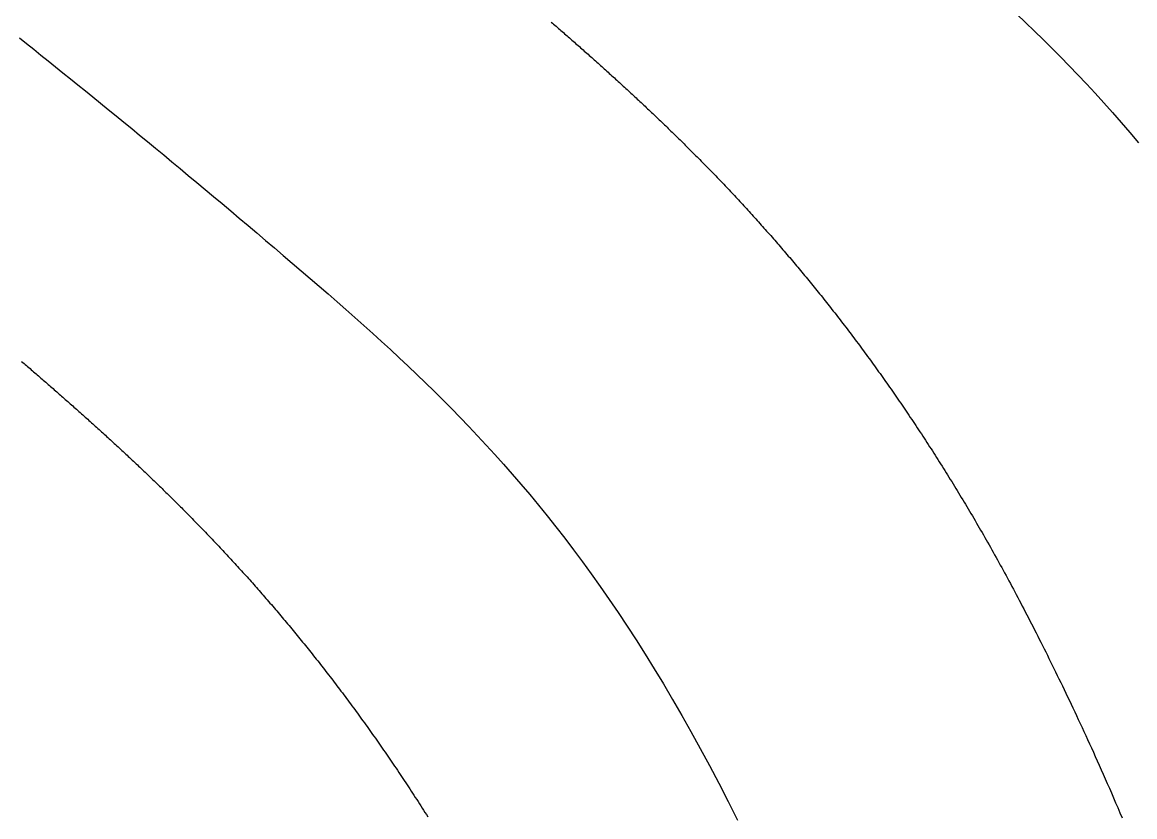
# Model space of a CAD drawing. Header units: inches. Extents: x 62745 to 64469, y 7520 to 8963.
# Drawn here: x 62837.559 to 62841.357, y 8073.124 to 8075.834 of the extents above; entities that cross this region are included whole.
import ezdxf

# ---------------------------------------------------------------- set-up
doc = ezdxf.new("R2010")
doc.units = ezdxf.units.IN
doc.header["$MEASUREMENT"] = 0
doc.layers.add('2', color=2, linetype='Continuous')

msp = doc.modelspace()

# ---------------------------------------------------------------- linework, layer by layer
at = {"layer": '2'}
for points in [[(62839.3646463, 8075.83509243), (62839.36878165, 8075.83150789), (62839.37292091, 8075.82791779), (62839.37706408, 8075.8243221), (62839.38121114, 8075.82072077), (62839.38536208, 8075.81711375), (62839.38951689, 8075.81350098), (62839.39367556, 8075.80988243), (62839.39783807, 8075.80625805), (62839.40200443, 8075.80262779), (62839.40617461, 8075.7989916), (62839.4103486, 8075.79534943), (62839.4145264, 8075.79170125), (62839.41870799, 8075.788047), (62839.42289335, 8075.78438664), (62839.42708249, 8075.78072011), (62839.43127539, 8075.77704738), (62839.43547203, 8075.77336839), (62839.43967241, 8075.76968311), (62839.44387652, 8075.76599147), (62839.44808433, 8075.76229343), (62839.45229585, 8075.75858896), (62839.45651106, 8075.75487799), (62839.46072995, 8075.75116049), (62839.46495251, 8075.7474364), (62839.46917873, 8075.74370568), (62839.47340859, 8075.73996829), (62839.47764209, 8075.73622417), (62839.48187921, 8075.73247328), (62839.48611994, 8075.72871557), (62839.49036428, 8075.724951), (62839.4946122, 8075.72117952), (62839.49886371, 8075.71740107), (62839.50311878, 8075.71361562), (62839.5073774, 8075.70982312), (62839.51163958, 8075.70602352), (62839.51590528, 8075.70221677), (62839.52017451, 8075.69840283), (62839.52444726, 8075.69458165), (62839.5287235, 8075.69075318), (62839.53300323, 8075.68691737), (62839.53728644, 8075.68307419), (62839.54157311, 8075.67922357), (62839.54586324, 8075.67536548), (62839.55015682, 8075.67149987), (62839.55445383, 8075.66762669), (62839.55875426, 8075.66374589), (62839.5630581, 8075.65985743), (62839.56736534, 8075.65596127), (62839.57167597, 8075.65205734), (62839.57598998, 8075.6481456), (62839.58030734, 8075.64422602), (62839.58462806, 8075.64029853), (62839.58895213, 8075.63636308), (62839.59327952, 8075.63241964), (62839.59761022, 8075.62846815), (62839.60194424, 8075.62450857), (62839.60628154, 8075.62054083), (62839.61062212, 8075.61656489), (62839.61496596, 8075.6125807), (62839.61931306, 8075.60858819), (62839.62366338, 8075.60458732), (62839.62801693, 8075.60057804), (62839.63237368, 8075.59656028), (62839.63673363, 8075.592534), (62839.64109675, 8075.58849914), (62839.64546304, 8075.58445565), (62839.64983248, 8075.58040346), (62839.65420505, 8075.57634254), (62839.65858073, 8075.57227281), (62839.66295953, 8075.56819423), (62839.66734141, 8075.56410675), (62839.67172636, 8075.5600103), (62839.67611438, 8075.55590483), (62839.68050544, 8075.55179029), (62839.68489954, 8075.54766662), (62839.68929665, 8075.54353377), (62839.69369676, 8075.53939168), (62839.69809985, 8075.53524029), (62839.70250592, 8075.53107956), (62839.70691495, 8075.52690943), (62839.71132692, 8075.52272984), (62839.71574182, 8075.51854074), (62839.72015963, 8075.51434208), (62839.72458034, 8075.51013379), (62839.72900393, 8075.50591582), (62839.7334304, 8075.50168812), (62839.73785971, 8075.49745064), (62839.74229187, 8075.49320332), (62839.74672685, 8075.4889461), (62839.75116465, 8075.48467892), (62839.75560524, 8075.48040175), (62839.76004861, 8075.47611451), (62839.76449474, 8075.47181716), (62839.76894363, 8075.46750963), (62839.77339526, 8075.46319188), (62839.77784961, 8075.45886385), (62839.78230666, 8075.45452549), (62839.78676641, 8075.45017673), (62839.79122884, 8075.44581753), (62839.79569393, 8075.44144784), (62839.80016167, 8075.43706758), (62839.80463205, 8075.43267672), (62839.80910504, 8075.42827519), (62839.81358064, 8075.42386295), (62839.81805883, 8075.41943993), (62839.8225396, 8075.41500608), (62839.82702292, 8075.41056135), (62839.8315088, 8075.40610567), (62839.8359972, 8075.40163901), (62839.84048812, 8075.3971613), (62839.84498154, 8075.39267248), (62839.84947745, 8075.3881725), (62839.85397584, 8075.38366132), (62839.85847668, 8075.37913886), (62839.86297996, 8075.37460508), (62839.86748568, 8075.37005993), (62839.87199381, 8075.36550334), (62839.87650433, 8075.36093526), (62839.88101724, 8075.35635565), (62839.88553253, 8075.35176443), (62839.89005016, 8075.34716157), (62839.89457014, 8075.34254699), (62839.89909245, 8075.33792066), (62839.90361706, 8075.3332825), (62839.90814397, 8075.32863248), (62839.91267317, 8075.32397053), (62839.91720463, 8075.3192966), (62839.92173834, 8075.31461063), (62839.92627429, 8075.30991258), (62839.93081246, 8075.30520237), (62839.93535285, 8075.30047997), (62839.93989542, 8075.29574531), (62839.94444018, 8075.29099834), (62839.9489871, 8075.286239), (62839.95353617, 8075.28146725), (62839.95808738, 8075.27668302), (62839.9626407, 8075.27188626), (62839.96719613, 8075.26707691), (62839.97175365, 8075.26225493), (62839.97631325, 8075.25742025), (62839.98087491, 8075.25257282), (62839.98543862, 8075.24771258), (62839.99000436, 8075.24283949), (62839.99457211, 8075.23795349), (62839.99914187, 8075.23305451), (62840.00371362, 8075.22814251), (62840.00828734, 8075.22321743), (62840.01286302, 8075.21827922), (62840.01744065, 8075.21332782), (62840.0220202, 8075.20836318), (62840.02660167, 8075.20338524), (62840.03118504, 8075.19839395), (62840.03577029, 8075.19338925), (62840.04035742, 8075.18837108), (62840.0449464, 8075.1833394), (62840.04953722, 8075.17829414), (62840.05412987, 8075.17323526), (62840.05872433, 8075.1681627), (62840.06332059, 8075.1630764), (62840.06791863, 8075.1579763), (62840.07251844, 8075.15286236), (62840.07712, 8075.14773452), (62840.0817233, 8075.14259273), (62840.08632832, 8075.13743692), (62840.09093506, 8075.13226704), (62840.09554349, 8075.12708304), (62840.10015359, 8075.12188487), (62840.10476537, 8075.11667247), (62840.10937879, 8075.11144578), (62840.11399385, 8075.10620475), (62840.11861053, 8075.10094932), (62840.12322882, 8075.09567944), (62840.12784869, 8075.09039506), (62840.13247015, 8075.08509612), (62840.13709317, 8075.07978256), (62840.14171773, 8075.07445434), (62840.14634383, 8075.06911138), (62840.15097145, 8075.06375365), (62840.15560057, 8075.05838109), (62840.16023118, 8075.05299363), (62840.16486326, 8075.04759123), (62840.1694968, 8075.04217383), (62840.17413179, 8075.03674138), (62840.17876821, 8075.03129382), (62840.18340604, 8075.02583109), (62840.18804528, 8075.02035315), (62840.1926859, 8075.01485993), (62840.19732789, 8075.00935139), (62840.20197124, 8075.00382746), (62840.20661593, 8074.99828809), (62840.21126195, 8074.99273323), (62840.21590928, 8074.98716282), (62840.22055791, 8074.98157681), (62840.22520782, 8074.97597514), (62840.229859, 8074.97035776), (62840.23451143, 8074.96472461), (62840.23916511, 8074.95907564), (62840.24382001, 8074.9534108), (62840.24847612, 8074.94773002), (62840.25313342, 8074.94203325), (62840.2577919, 8074.93632044), (62840.26245155, 8074.93059154), (62840.26711235, 8074.92484648), (62840.27177429, 8074.91908522), (62840.27643735, 8074.9133077), (62840.28110152, 8074.90751386), (62840.28576678, 8074.90170365), (62840.29043311, 8074.89587701), (62840.29510051, 8074.89003389), (62840.29976896, 8074.88417424), (62840.30443844, 8074.878298), (62840.30910894, 8074.87240511), (62840.31378045, 8074.86649552), (62840.31845294, 8074.86056918), (62840.32312641, 8074.85462602), (62840.32780084, 8074.84866601), (62840.33247622, 8074.84268907), (62840.33715253, 8074.83669516), (62840.34182975, 8074.83068421), (62840.34650787, 8074.82465619), (62840.35118688, 8074.81861102), (62840.35586677, 8074.81254866), (62840.36054751, 8074.80646906), (62840.36522909, 8074.80037214), (62840.3699115, 8074.79425787), (62840.37459473, 8074.78812619), (62840.37927875, 8074.78197704), (62840.38396356, 8074.77581036), (62840.38864913, 8074.76962611), (62840.39333547, 8074.76342422), (62840.39802254, 8074.75720465), (62840.40271033, 8074.75096733), (62840.40739884, 8074.74471222), (62840.41208804, 8074.73843925), (62840.41677793, 8074.73214837), (62840.42146848, 8074.72583954), (62840.42615968, 8074.71951268), (62840.43085152, 8074.71316776), (62840.43554399, 8074.7068047), (62840.44023706, 8074.70042347), (62840.44493072, 8074.694024), (62840.44962496, 8074.68760624), (62840.45431977, 8074.68117013), (62840.45901512, 8074.67471562), (62840.46371101, 8074.66824265), (62840.46840742, 8074.66175117), (62840.47310434, 8074.65524113), (62840.47780174, 8074.64871247), (62840.48249962, 8074.64216513), (62840.48719796, 8074.63559906), (62840.49189675, 8074.6290142), (62840.49659597, 8074.62241051), (62840.5012956, 8074.61578792), (62840.50599564, 8074.60914638), (62840.51069607, 8074.60248583), (62840.51539687, 8074.59580623), (62840.52009802, 8074.58910751), (62840.52479952, 8074.58238962), (62840.52950135, 8074.57565251), (62840.53420349, 8074.56889612), (62840.53890594, 8074.56212039), (62840.54360866, 8074.55532528), (62840.54831166, 8074.54851072), (62840.55301491, 8074.54167666), (62840.55771841, 8074.53482305), (62840.56242213, 8074.52794983), (62840.56712606, 8074.52105695), (62840.57183018, 8074.51414435), (62840.57653449, 8074.50721198), (62840.58123897, 8074.50025978), (62840.5859436, 8074.49328769), (62840.59064837, 8074.48629567), (62840.59535326, 8074.47928366), (62840.60005825, 8074.4722516), (62840.60476335, 8074.46519943), (62840.60946852, 8074.45812711), (62840.61417375, 8074.45103458), (62840.61887904, 8074.44392178), (62840.62358436, 8074.43678866), (62840.6282897, 8074.42963516), (62840.63299505, 8074.42246123), (62840.63770039, 8074.41526682), (62840.6424057, 8074.40805186), (62840.64711098, 8074.40081631), (62840.6518162, 8074.3935601), (62840.65652136, 8074.38628319), (62840.66122643, 8074.37898552), (62840.66593141, 8074.37166704), (62840.67063627, 8074.36432768), (62840.67534101, 8074.3569674), (62840.68004561, 8074.34958614), (62840.68475005, 8074.34218384), (62840.68945432, 8074.33476045), (62840.6941584, 8074.32731592), (62840.69886229, 8074.31985019), (62840.70356596, 8074.31236321), (62840.7082694, 8074.30485491), (62840.7129726, 8074.29732525), (62840.71767554, 8074.28977417), (62840.7223782, 8074.28220162), (62840.72708058, 8074.27460754), (62840.73178266, 8074.26699187), (62840.73648442, 8074.25935457), (62840.74118586, 8074.25169554), (62840.74588705, 8074.24401455), (62840.75058806, 8074.23631135), (62840.75528898, 8074.22858566), (62840.75998988, 8074.22083724), (62840.76469084, 8074.21306581), (62840.76939195, 8074.20527112), (62840.77409327, 8074.1974529), (62840.77879496, 8074.18961076), (62840.78349739, 8074.18174374), (62840.78820103, 8074.17385075), (62840.79290633, 8074.1659307), (62840.79761373, 8074.15798251), (62840.8023237, 8074.15000508), (62840.80703669, 8074.14199733), (62840.81175314, 8074.13395816), (62840.81647353, 8074.12588645), (62840.82119838, 8074.11778093), (62840.82592825, 8074.10964032), (62840.83066368, 8074.10146332), (62840.83540521, 8074.09324862), (62840.84015339, 8074.08499493), (62840.84490878, 8074.07670096), (62840.8496719, 8074.0683654), (62840.85444332, 8074.05998697), (62840.85922358, 8074.05156437), (62840.86401322, 8074.04309629), (62840.86881278, 8074.03458144), (62840.87362283, 8074.02601853), (62840.8784439, 8074.01740626), (62840.88327653, 8074.00874333), (62840.88812128, 8074.00002844), (62840.89297869, 8073.99126031), (62840.89784931, 8073.98243762), (62840.90273368, 8073.97355909), (62840.90763235, 8073.96462342), (62840.91254586, 8073.95562932), (62840.91747477, 8073.94657548), (62840.92241962, 8073.93746061), (62840.92738095, 8073.92828341), (62840.93235932, 8073.91904258), (62840.93735526, 8073.90973684), (62840.94236932, 8073.90036488), (62840.94740205, 8073.8909254), (62840.952454, 8073.88141712), (62840.95752572, 8073.87183872), (62840.96261774, 8073.86218893), (62840.96773061, 8073.85246643), (62840.97286489, 8073.84266994), (62840.97802112, 8073.83279815), (62840.98319983, 8073.82284977), (62840.98840159, 8073.81282351), (62840.99362694, 8073.80271806), (62840.99887642, 8073.79253213), (62841.00415057, 8073.78226443), (62841.00944995, 8073.77191365), (62841.0147751, 8073.7614785), (62841.02012657, 8073.75095769), (62841.02550491, 8073.74034991), (62841.03091065, 8073.72965387), (62841.03634435, 8073.71886828), (62841.04180656, 8073.70799183), (62841.04729781, 8073.69702324), (62841.05281866, 8073.6859612), (62841.05836965, 8073.67480434), (62841.06395139, 8073.66355104), (62841.06956446, 8073.65219957), (62841.07520946, 8073.64074823), (62841.08088699, 8073.62919531), (62841.08659764, 8073.61753909), (62841.09234201, 8073.60577788), (62841.0981207, 8073.59390995), (62841.10393434, 8073.58193333), (62841.10978369, 8073.56984493), (62841.11566955, 8073.55764138), (62841.12159271, 8073.54531933), (62841.12755398, 8073.5328754), (62841.13355414, 8073.52030624), (62841.13959401, 8073.50760849), (62841.14567438, 8073.49477879), (62841.15179604, 8073.48181369), (62841.15795985, 8073.46870951), (62841.16416665, 8073.45546245), (62841.17041728, 8073.44206875), (62841.17671261, 8073.42852463), (62841.18305346, 8073.41482632), (62841.18944069, 8073.40097003), (62841.19587516, 8073.386952), (62841.2023577, 8073.37276845), (62841.20888916, 8073.35841561), (62841.2154704, 8073.34388969), (62841.22210225, 8073.32918692), (62841.22878557, 8073.31430354), (62841.23552121, 8073.29923575), (62841.24231001, 8073.2839798), (62841.24915283, 8073.26853189), (62841.2560505, 8073.25288827), (62841.26300388, 8073.23704514), (62841.27001381, 8073.22099874), (62841.27708114, 8073.20474529), (62841.28420673, 8073.18828102), (62841.29139141, 8073.17160215), (62841.29863604, 8073.1547049), (62841.30594146, 8073.1375855), (62841.31330852, 8073.12024017)], [(62840.95439467, 8075.86136232), (62840.98429324, 8075.83297241), (62841.01411468, 8075.80427223), (62841.04386794, 8075.77522919), (62841.07356195, 8075.74581071), (62841.10320566, 8075.71598421), (62841.13280857, 8075.68571599), (62841.16238244, 8075.65496786), (62841.19193958, 8075.6237005), (62841.22149231, 8075.59187461), (62841.25105295, 8075.55945085), (62841.28063382, 8075.52638993), (62841.31024723, 8075.49265252), (62841.3399055, 8075.4581993), (62841.36962, 8075.42299076)], [(62837.54918526, 8075.78129859), (62837.57360051, 8075.76182342), (62837.59816174, 8075.74219845), (62837.62287282, 8075.72241946), (62837.64773762, 8075.70248228), (62837.67275999, 8075.68238269), (62837.69794375, 8075.66211652), (62837.7232927, 8075.6416796), (62837.74881063, 8075.62106777), (62837.77450137, 8075.60027684), (62837.80036871, 8075.57930265), (62837.82641645, 8075.55814103), (62837.85264839, 8075.53678781), (62837.87906834, 8075.51523881), (62837.90568, 8075.49348993), (62837.93248708, 8075.47153703), (62837.9594933, 8075.449376), (62837.98670235, 8075.42700273), (62838.01411795, 8075.4044131), (62838.0417438, 8075.38160298), (62838.0695836, 8075.35856826), (62838.09764014, 8075.3353056), (62838.12591255, 8075.31181476), (62838.15439902, 8075.28809626), (62838.18309775, 8075.26415064), (62838.21200694, 8075.23997843), (62838.24112478, 8075.21558016), (62838.27044949, 8075.19095637), (62838.29997926, 8075.16610758), (62838.32970899, 8075.14103636), (62838.3596204, 8075.11575342), (62838.38969193, 8075.0902715), (62838.41990199, 8075.06460334), (62838.45022903, 8075.03876167), (62838.48065145, 8075.01275924), (62838.5111477, 8074.98660879), (62838.54169619, 8074.96032305), (62838.57227597, 8074.93391145), (62838.60286847, 8074.90737013), (62838.63345576, 8074.88069191), (62838.66401988, 8074.85386962), (62838.6945429, 8074.82689608), (62838.72500686, 8074.79976411), (62838.75539381, 8074.77246653), (62838.78568582, 8074.74499617), (62838.81586942, 8074.71734162), (62838.84594907, 8074.68947453), (62838.8759337, 8074.66136232), (62838.90583227, 8074.63297241), (62838.93565371, 8074.60427223), (62838.96540697, 8074.57522919), (62838.99510098, 8074.54581071), (62839.02474469, 8074.51598421), (62839.0543476, 8074.48571599), (62839.08392147, 8074.45496786), (62839.11347861, 8074.4237005), (62839.14303134, 8074.39187461), (62839.17259199, 8074.35945085), (62839.20217285, 8074.32638993), (62839.23178626, 8074.29265252), (62839.26144453, 8074.2581993), (62839.29115903, 8074.22299076), (62839.32093731, 8074.18698648), (62839.35078598, 8074.15014585), (62839.38071165, 8074.11242824), (62839.41072091, 8074.07379303), (62839.44082038, 8074.03419961), (62839.47101667, 8073.99360736), (62839.50131637, 8073.95197565), (62839.53172498, 8073.90926399), (62839.56224351, 8073.86543245), (62839.59287187, 8073.82044119), (62839.62360996, 8073.77425042), (62839.65445769, 8073.7268203), (62839.68541494, 8073.67811102), (62839.71648163, 8073.62808278), (62839.74765765, 8073.57669574), (62839.77894198, 8073.52391056), (62839.81032991, 8073.4696897), (62839.84181579, 8073.4139961), (62839.87339398, 8073.35679268), (62839.90505884, 8073.29804238), (62839.93680473, 8073.23770813), (62839.968626, 8073.17575285), (62840.00051701, 8073.11213948)], [(62837.55682125, 8074.67714818), (62837.56089687, 8074.67364207), (62837.56497651, 8074.67013095), (62837.56906015, 8074.66661478), (62837.5731478, 8074.66309355), (62837.57723945, 8074.65956724), (62837.58133512, 8074.65603582), (62837.58543479, 8074.65249928), (62837.58953846, 8074.64895757), (62837.59364612, 8074.64541065), (62837.59775776, 8074.64185848), (62837.60187338, 8074.63830103), (62837.60599296, 8074.63473824), (62837.6101165, 8074.63117007), (62837.61424398, 8074.6275965), (62837.6183754, 8074.62401746), (62837.62251075, 8074.62043292), (62837.62665001, 8074.61684283), (62837.63079318, 8074.61324714), (62837.63494024, 8074.6096458), (62837.63909118, 8074.60603878), (62837.64324599, 8074.60242601), (62837.64740466, 8074.59880746), (62837.65156717, 8074.59518308), (62837.65573353, 8074.59155282), (62837.65990371, 8074.58791663), (62837.6640777, 8074.58427447), (62837.6682555, 8074.58062629), (62837.67243708, 8074.57697204), (62837.67662245, 8074.57331167), (62837.68081159, 8074.56964515), (62837.68500449, 8074.56597242), (62837.68920113, 8074.56229343), (62837.69340151, 8074.55860814), (62837.69760562, 8074.5549165), (62837.70181343, 8074.55121847), (62837.70602495, 8074.54751399), (62837.71024016, 8074.54380302), (62837.71445905, 8074.54008552), (62837.71868161, 8074.53636143), (62837.72290783, 8074.53263072), (62837.72713769, 8074.52889332), (62837.73137119, 8074.5251492), (62837.73560831, 8074.52139831), (62837.73984904, 8074.51764061), (62837.74409338, 8074.51387603), (62837.7483413, 8074.51010455), (62837.7525928, 8074.50632611), (62837.75684788, 8074.50254066), (62837.7611065, 8074.49874815), (62837.76536868, 8074.49494855), (62837.76963438, 8074.4911418), (62837.77390361, 8074.48732786), (62837.77817635, 8074.48350668), (62837.7824526, 8074.47967821), (62837.78673233, 8074.4758424), (62837.79101554, 8074.47199922), (62837.79530221, 8074.4681486), (62837.79959234, 8074.46429052), (62837.80388592, 8074.4604249), (62837.80818293, 8074.45655172), (62837.81248336, 8074.45267093), (62837.8167872, 8074.44878247), (62837.82109444, 8074.4448863), (62837.82540507, 8074.44098237), (62837.82971907, 8074.43707064), (62837.83403644, 8074.43315105), (62837.83835716, 8074.42922356), (62837.84268123, 8074.42528812), (62837.84700862, 8074.42134467), (62837.85133932, 8074.41739319), (62837.85567334, 8074.4134336), (62837.86001064, 8074.40946586), (62837.86435122, 8074.40548993), (62837.86869506, 8074.40150573), (62837.87304216, 8074.39751323), (62837.87739248, 8074.39351236), (62837.88174603, 8074.38950307), (62837.88610278, 8074.38548532), (62837.89046273, 8074.38145903), (62837.89482585, 8074.37742417), (62837.89919214, 8074.37338068), (62837.90356158, 8074.3693285), (62837.90793414, 8074.36526757), (62837.91230983, 8074.36119785), (62837.91668862, 8074.35711927), (62837.92107051, 8074.35303178), (62837.92545546, 8074.34893533), (62837.92984348, 8074.34482986), (62837.93423454, 8074.34071532), (62837.93862863, 8074.33659165), (62837.94302574, 8074.3324588), (62837.94742585, 8074.32831671), (62837.95182895, 8074.32416533), (62837.95623502, 8074.3200046), (62837.96064405, 8074.31583447), (62837.96505602, 8074.31165488), (62837.96947092, 8074.30746578), (62837.97388873, 8074.30326711), (62837.97830944, 8074.29905882), (62837.98273303, 8074.29484085), (62837.98715949, 8074.29061316), (62837.99158881, 8074.28637567), (62837.99602097, 8074.28212835), (62838.00045595, 8074.27787113), (62838.00489375, 8074.27360396), (62838.00933434, 8074.26932678), (62838.01377771, 8074.26503954), (62838.01822384, 8074.26074219), (62838.02267273, 8074.25643466), (62838.02712436, 8074.25211692), (62838.03157871, 8074.24778889), (62838.03603576, 8074.24345052), (62838.04049551, 8074.23910177), (62838.04495794, 8074.23474257), (62838.04942303, 8074.23037287), (62838.05389077, 8074.22599262), (62838.05836115, 8074.22160175), (62838.06283414, 8074.21720023), (62838.06730974, 8074.21278798), (62838.07178793, 8074.20836496), (62838.0762687, 8074.20393111), (62838.08075202, 8074.19948638), (62838.08523789, 8074.19503071), (62838.0897263, 8074.19056404), (62838.09421722, 8074.18608633), (62838.09871064, 8074.18159751), (62838.10320655, 8074.17709754), (62838.10770494, 8074.17258635), (62838.11220578, 8074.1680639), (62838.11670906, 8074.16353012), (62838.12121478, 8074.15898496), (62838.1257229, 8074.15442837), (62838.13023343, 8074.1498603), (62838.13474634, 8074.14528068), (62838.13926163, 8074.14068947), (62838.14377926, 8074.1360866), (62838.14829924, 8074.13147203), (62838.15282154, 8074.12684569), (62838.15734616, 8074.12220754), (62838.16187307, 8074.11755751), (62838.16640226, 8074.11289557), (62838.17093373, 8074.10822163), (62838.17546744, 8074.10353567), (62838.18000339, 8074.09883761), (62838.18454156, 8074.09412741), (62838.18908195, 8074.089405), (62838.19362452, 8074.08467034), (62838.19816928, 8074.07992337), (62838.2027162, 8074.07516404), (62838.20726527, 8074.07039228), (62838.21181647, 8074.06560805), (62838.2163698, 8074.06081129), (62838.22092523, 8074.05600194), (62838.22548275, 8074.05117996), (62838.23004235, 8074.04634528), (62838.23460401, 8074.04149785), (62838.23916772, 8074.03663762), (62838.24373346, 8074.03176453), (62838.24830121, 8074.02687852), (62838.25287097, 8074.02197954), (62838.25744272, 8074.01706755), (62838.26201644, 8074.01214247), (62838.26659212, 8074.00720426), (62838.27116975, 8074.00225286), (62838.2757493, 8073.99728821), (62838.28033077, 8073.99231027), (62838.28491414, 8073.98731898), (62838.28949939, 8073.98231428), (62838.29408652, 8073.97729611), (62838.2986755, 8073.97226443), (62838.30326632, 8073.96721918), (62838.30785897, 8073.9621603), (62838.31245343, 8073.95708773), (62838.31704969, 8073.95200143), (62838.32164773, 8073.94690134), (62838.32624754, 8073.9417874), (62838.3308491, 8073.93665956), (62838.3354524, 8073.93151776), (62838.34005742, 8073.92636195), (62838.34466416, 8073.92119207), (62838.34927259, 8073.91600808), (62838.35388269, 8073.9108099), (62838.35849447, 8073.9055975), (62838.36310789, 8073.90037081), (62838.36772295, 8073.89512978), (62838.37233963, 8073.88987435), (62838.37695792, 8073.88460448), (62838.38157779, 8073.87932009), (62838.38619925, 8073.87402115), (62838.39082227, 8073.8687076), (62838.39544683, 8073.86337937), (62838.40007293, 8073.85803642), (62838.40470055, 8073.85267869), (62838.40932967, 8073.84730612), (62838.41396028, 8073.84191866), (62838.41859236, 8073.83651626), (62838.4232259, 8073.83109887), (62838.42786089, 8073.82566641), (62838.43249731, 8073.82021885), (62838.43713514, 8073.81475613), (62838.44177438, 8073.80927818), (62838.446415, 8073.80378497), (62838.45105699, 8073.79827642), (62838.45570034, 8073.79275249), (62838.46034503, 8073.78721312), (62838.46499105, 8073.78165826), (62838.46963838, 8073.77608786), (62838.47428701, 8073.77050184), (62838.47893692, 8073.76490018), (62838.4835881, 8073.7592828), (62838.48824053, 8073.75364965), (62838.49289421, 8073.74800068), (62838.49754911, 8073.74233583), (62838.50220521, 8073.73665505), (62838.50686252, 8073.73095828), (62838.511521, 8073.72524548), (62838.51618065, 8073.71951657), (62838.52084145, 8073.71377152), (62838.52550339, 8073.70801025), (62838.53016645, 8073.70223273), (62838.53483062, 8073.69643889), (62838.53949588, 8073.69062868), (62838.54416221, 8073.68480204), (62838.54882961, 8073.67895893), (62838.55349806, 8073.67309927), (62838.55816754, 8073.66722303), (62838.56283804, 8073.66133014), (62838.56750955, 8073.65542055), (62838.57218204, 8073.64949421), (62838.57685551, 8073.64355106), (62838.58152994, 8073.63759104), (62838.58620532, 8073.6316141), (62838.59088162, 8073.62562019), (62838.59555885, 8073.61960925), (62838.60023697, 8073.61358122), (62838.60491598, 8073.60753606), (62838.60959586, 8073.6014737), (62838.61427661, 8073.59539409), (62838.61895819, 8073.58929718), (62838.6236406, 8073.58318291), (62838.62832382, 8073.57705122), (62838.63300785, 8073.57090207), (62838.63769266, 8073.5647354), (62838.64237823, 8073.55855114), (62838.64706456, 8073.55234926), (62838.65175164, 8073.54612968), (62838.65643943, 8073.53989236), (62838.66112794, 8073.53363725), (62838.66581714, 8073.52736428), (62838.67050703, 8073.52107341), (62838.67519758, 8073.51476457), (62838.67988878, 8073.50843772), (62838.68458062, 8073.50209279), (62838.68927309, 8073.49572974), (62838.69396616, 8073.4893485), (62838.69865982, 8073.48294903), (62838.70335406, 8073.47653127), (62838.70804887, 8073.47009516), (62838.71274422, 8073.46364065), (62838.71744011, 8073.45716768), (62838.72213652, 8073.45067621), (62838.72683343, 8073.44416616), (62838.73153084, 8073.4376375), (62838.73622872, 8073.43109016), (62838.74092706, 8073.42452409), (62838.74562585, 8073.41793924), (62838.75032507, 8073.41133554), (62838.7550247, 8073.40471295), (62838.75972474, 8073.39807141), (62838.76442517, 8073.39141087), (62838.76912596, 8073.38473126), (62838.77382712, 8073.37803254), (62838.77852862, 8073.37131466), (62838.78323045, 8073.36457754), (62838.78793259, 8073.35782115), (62838.79263504, 8073.35104543), (62838.79733776, 8073.34425031), (62838.80204076, 8073.33743575), (62838.80674401, 8073.3306017), (62838.81144751, 8073.32374809), (62838.81615123, 8073.31687487), (62838.82085516, 8073.30998198), (62838.82555928, 8073.30306938), (62838.83026359, 8073.29613701), (62838.83496807, 8073.28918481), (62838.8396727, 8073.28221273), (62838.84437746, 8073.2752207), (62838.84908235, 8073.26820869), (62838.85378735, 8073.26117663), (62838.85849245, 8073.25412447), (62838.86319762, 8073.24705214), (62838.86790285, 8073.23995961), (62838.87260814, 8073.23284681), (62838.87731346, 8073.22571369), (62838.8820188, 8073.21856019), (62838.88672415, 8073.21138626), (62838.89142949, 8073.20419185), (62838.8961348, 8073.19697689), (62838.90084008, 8073.18974134), (62838.9055453, 8073.18248514), (62838.91025046, 8073.17520823), (62838.91495553, 8073.16791056), (62838.91966051, 8073.16059207), (62838.92436537, 8073.15325271), (62838.92907011, 8073.14589243), (62838.93377471, 8073.13851117), (62838.93847915, 8073.13110887), (62838.94318342, 8073.12368549)]]:
    msp.add_lwpolyline(points, dxfattribs=at)

doc.saveas('drawing.dxf')
